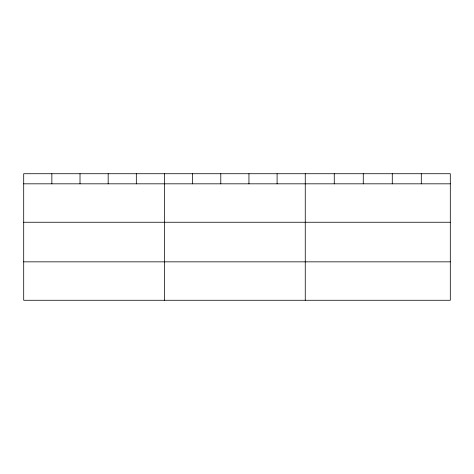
<?xml version="1.0" encoding="UTF-8"?>
<svg xmlns="http://www.w3.org/2000/svg" width="474" height="474" viewBox="0 0 474 474"><rect width="100%" height="100%" fill="white"/><g stroke="black" fill="none" stroke-linecap="round" stroke-linejoin="round"><path stroke-width="0.71" d="M450.3 222.253L450.3 173.727L23.7 173.727L23.7 300.273L450.3 300.273L450.3 222.253L23.7 222.253M23.7 183.823L450.3 183.823M23.7 261.844L450.3 261.844M421.291 173.727L421.291 183.823M392.282 173.727L392.282 183.823M363.274 173.727L363.274 183.823M334.265 173.727L334.265 183.823M305.256 173.727L305.256 300.273M277.1 173.727L277.1 183.823M248.945 173.727L248.945 183.823M220.789 173.727L220.789 183.823M192.634 173.727L192.634 183.823M164.478 173.727L164.478 300.273M136.322 173.727L136.322 183.823M108.167 173.727L108.167 183.823M80.011 173.727L80.011 183.823M51.856 173.727L51.856 183.823"/></g></svg>
